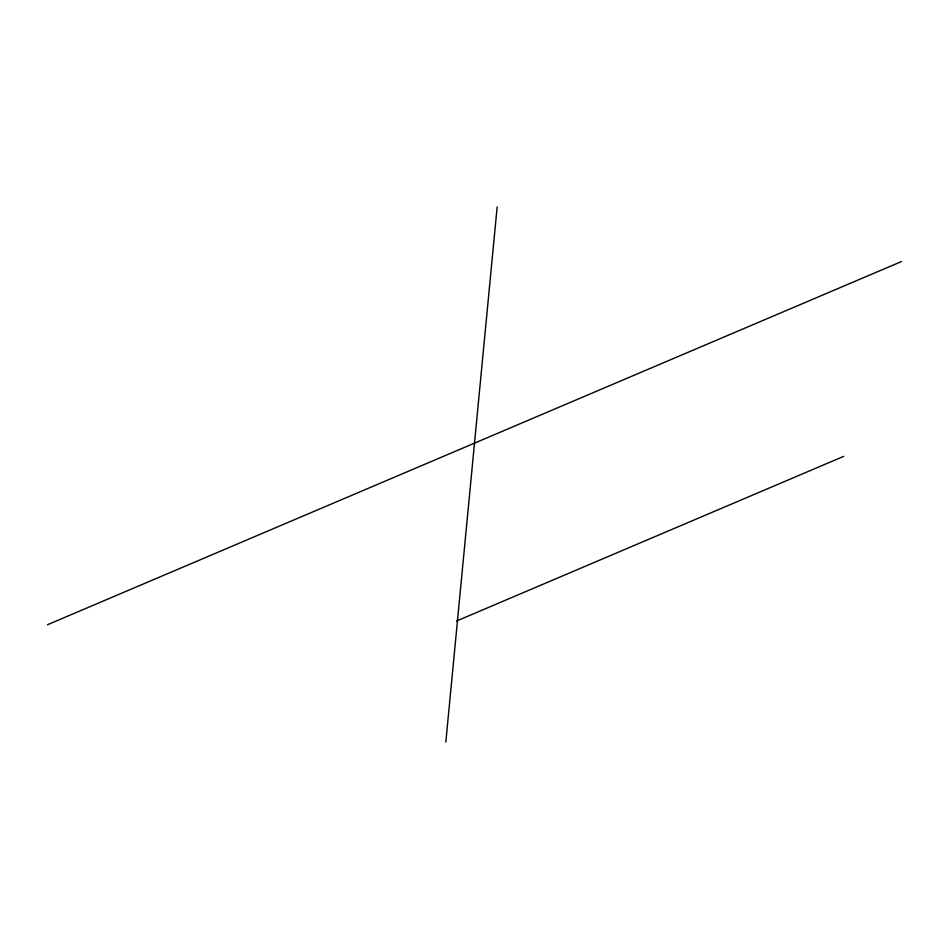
<?xml version="1.0" encoding="UTF-8"?>
<svg xmlns="http://www.w3.org/2000/svg" width="949" height="949" viewBox="0 0 949 949"><rect width="100%" height="100%" fill="white"/><g stroke="black" fill="none" stroke-linecap="round" stroke-linejoin="round"><path stroke-width="1.42" d="M445.828 742.082L497.157 206.918M47.45 624.762L901.55 261.509M456.481 621.049L843.649 456.386"/></g></svg>
